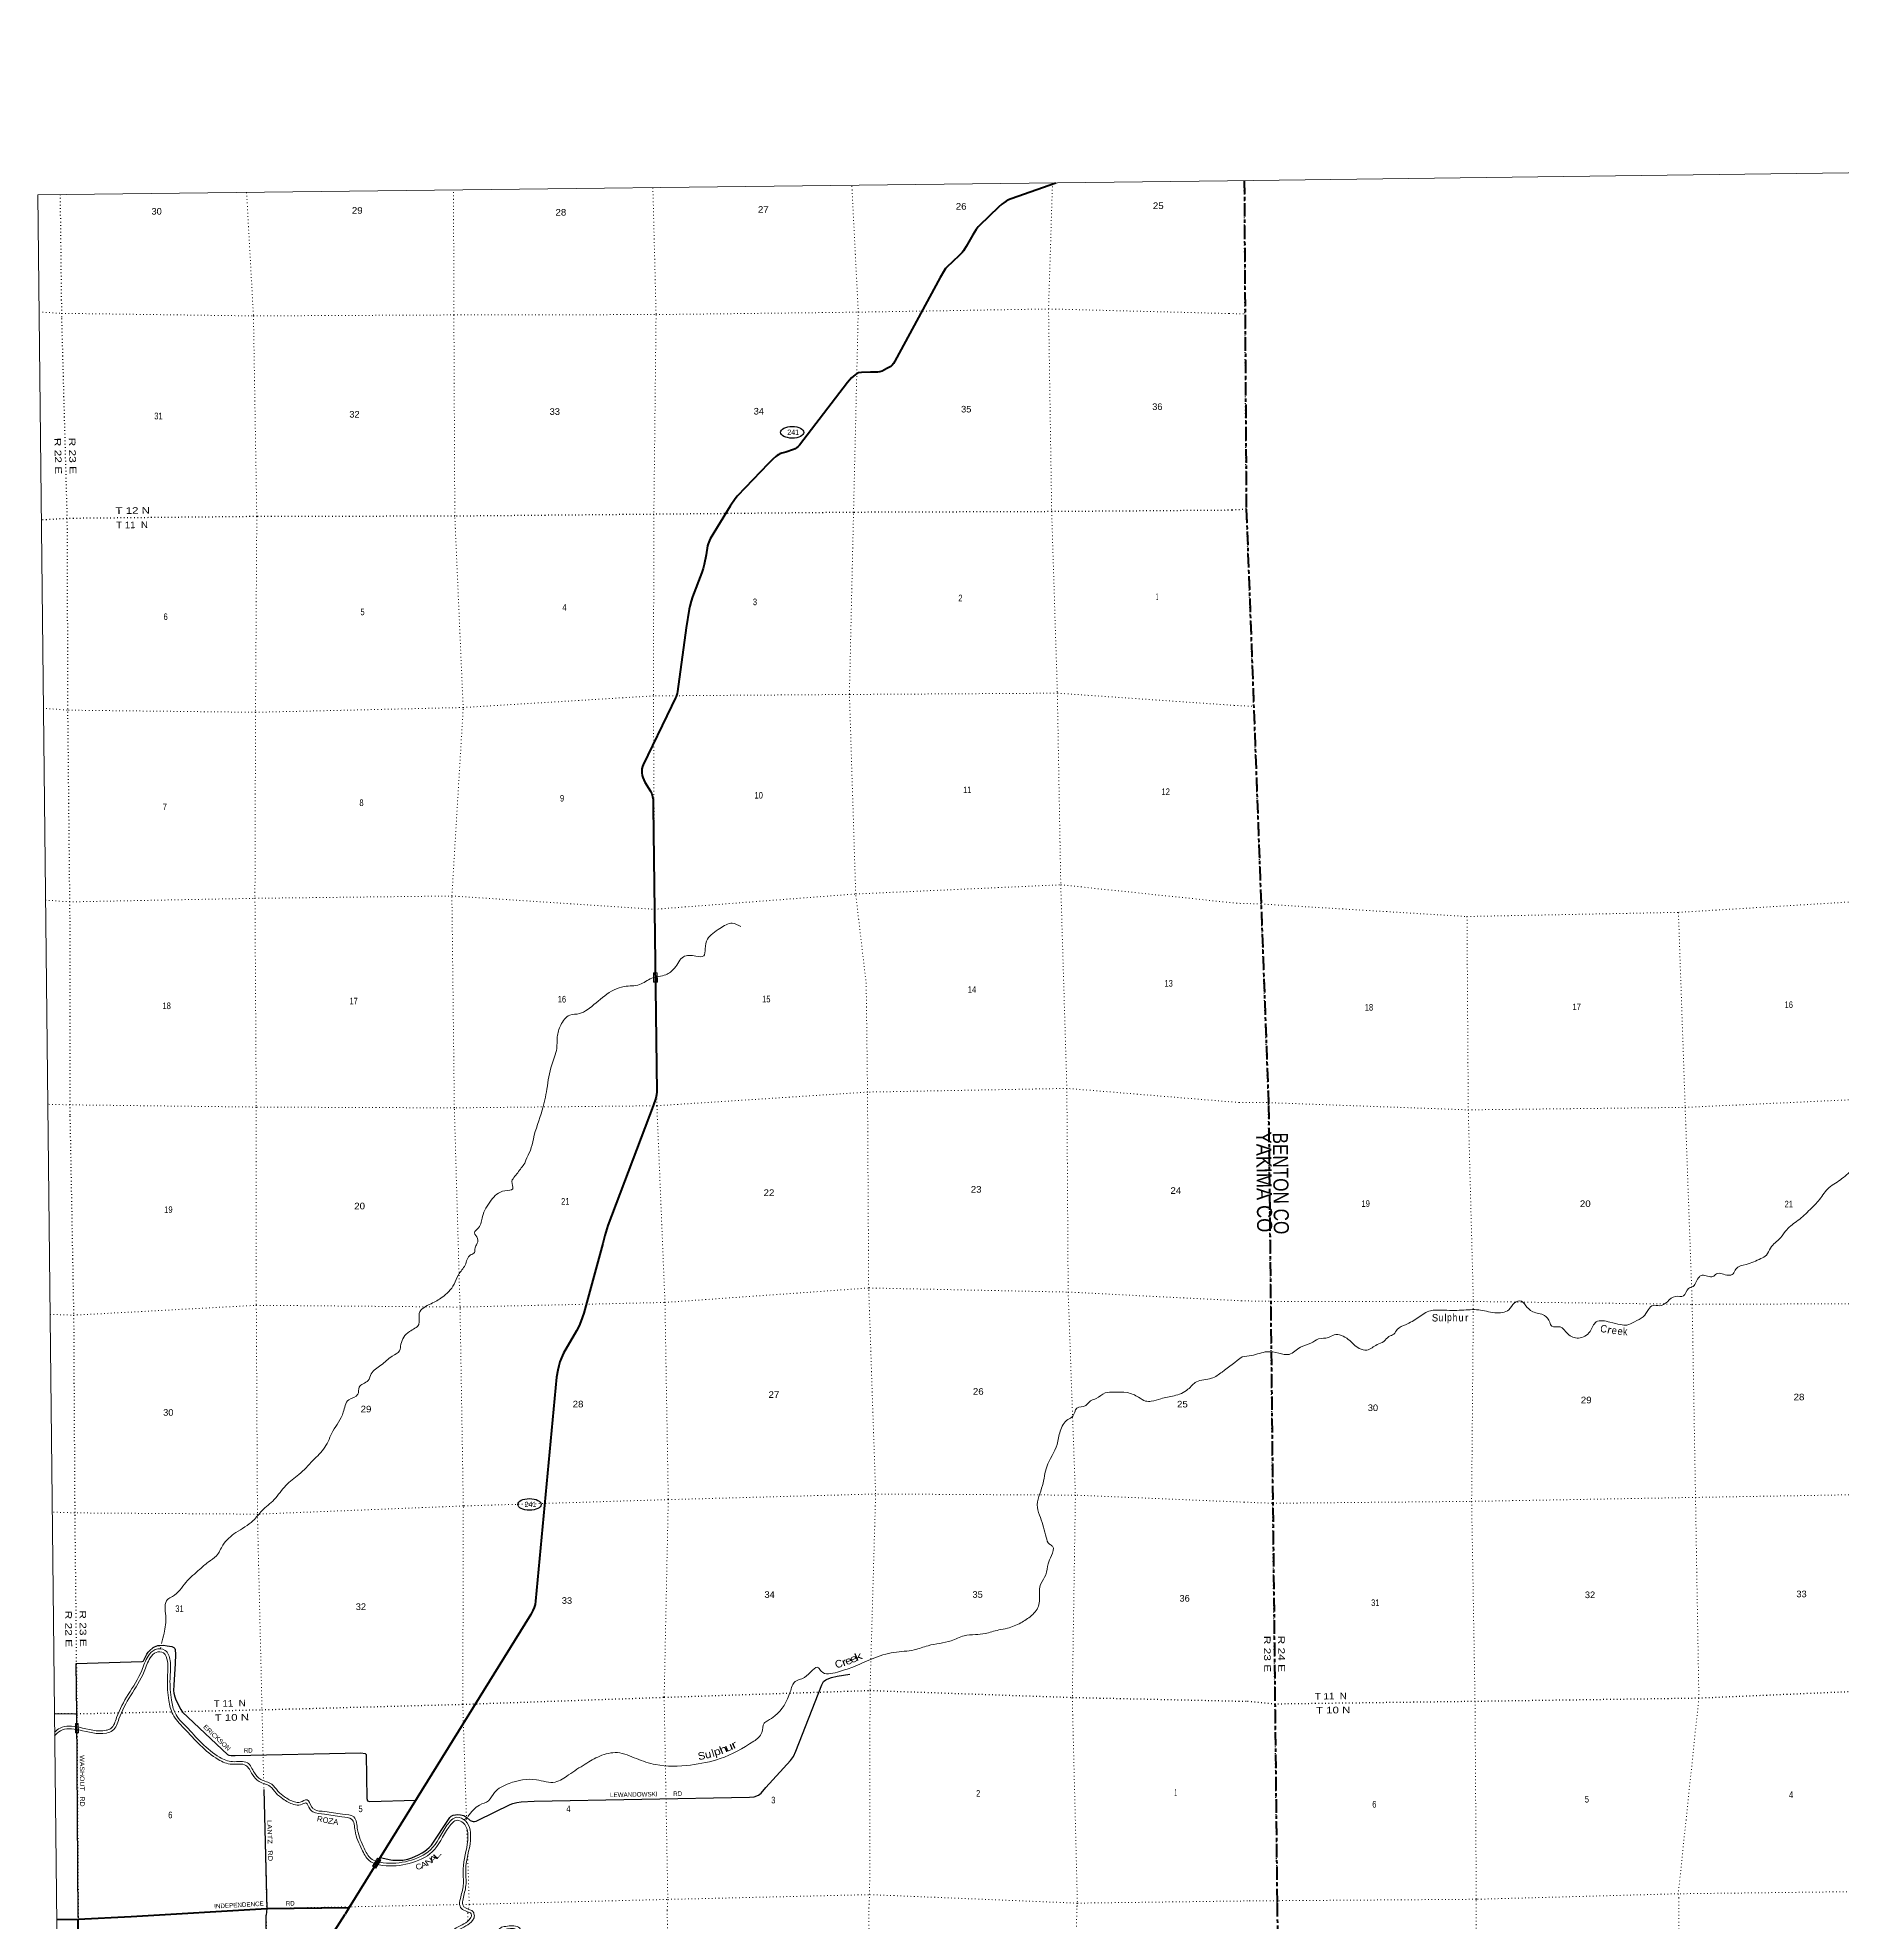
# Model space of a CAD drawing. Header units: feet. Extents: x 245918 to 509309, y -547785 to -360805.
# Drawn here: x 252658 to 300551, y -410830 to -360805 of the extents above; entities that cross this region are included whole.
import ezdxf
from ezdxf.enums import TextEntityAlignment as Align

# ---------------------------------------------------------------- set-up
doc = ezdxf.new("R2010")
doc.units = ezdxf.units.FT
doc.header["$LTSCALE"] = 60
doc.linetypes.add('DOTTED', pattern=[1.5, 0.3, -1.2])
doc.linetypes.add('LONG_DASH_SHORT_DASH', pattern=[9.9, 6, -1.2, 1.5, -1.2])
for name, color, linetype, lineweight in [('11', 7, 'LONG_DASH_SHORT_DASH', 60), ('17', 7, 'Continuous', 25), ('23', 7, 'Continuous', 70), ('26', 7, 'Continuous', 40), ('27', 7, 'Continuous', 13), ('29', 7, 'Continuous', 25), ('31', 7, 'Continuous', 13), ('39', 7, 'Continuous', 13), ('4', 7, 'Continuous', 13), ('59', 7, 'Continuous', 13), ('6', 7, 'DOTTED', 25), ('7', 7, 'DOTTED', 13)]:
    doc.layers.add(name, color=color, linetype=linetype, lineweight=lineweight)
for name, color, linetype in [('12', 7, 'Continuous'), ('30', 7, 'Continuous'), ('41', 7, 'Continuous')]:
    doc.layers.add(name, color=color, linetype=linetype)

msp = doc.modelspace()

# ---------------------------------------------------------------- linework, layer by layer
at = {"layer": '11'}
for points in [[(284679.47, -364600.35), (284734.32, -373319.81), (285325.32, -389149.64), (285551.46, -410319.78)], [(285551.46, -410319.78), (285607.68, -415360.62), (285678.84, -420871.15), (285665.03, -426264.24), (285694.49, -431225.23)]]:
    msp.add_lwpolyline(points, dxfattribs=at)
at = {"layer": '17'}
for centre in [(272682.06, -371279.34), (265709.9, -399738.65)]:
    msp.add_ellipse(centre, major_axis=(309.24, -1), ratio=0.500121, dxfattribs=at)
at = {"layer": '23'}
for points in [[(279677.66, -364661.83), (278494.75, -365080.03), (278425.39, -365110.23), (278362.98, -365142.94), (278296.12, -365187.54), (278246.34, -365225.45), (278160.03, -365300.75), (277650.56, -365790.4), (277615.51, -365828.06), (277565.87, -365894.47), (277473.66, -366037.84), (277302.89, -366344.94), (277254.11, -366420.9), (277224.89, -366464.62), (277188.49, -366509.96), (277114.1, -366588.43), (276943.91, -366746.06), (276785.85, -366895.01), (276749.72, -366933.95), (276721.96, -366973.81), (276605.95, -367165.85), (275410.02, -369388.19), (275370.99, -369449.74), (275338.7, -369495.23), (275297.1, -369530.91), (275196.71, -369589.29), (275068.29, -369658.77), (275011.83, -369676.61), (274951.91, -369678.89), (274757, -369681.8), (274521.94, -369692.93), (274438.32, -369703.37), (274399.69, -369718.23), (274353.37, -369750.01), (274309.06, -369785.14), (274255.57, -369832.71), (274149.21, -369958.06), (272879.67, -371616.76), (272841.86, -371654.65), (272803.97, -371686.61), (272757.17, -371714.12), (272713.33, -371732.14), (272508.66, -371805.46), (272405.78, -371835.28), (272357.5, -371853.86), (272324.04, -371870.66), (272286.18, -371894.01), (272251.26, -371921.51), (272171.79, -371990), (272045.69, -372117.25), (271233.51, -372969.62), (271206.77, -372999.35), (271171.17, -373044.22), (271035.29, -373239.89), (270506.17, -374110.98), (270466.12, -374198.37), (270452.75, -374235.54), (270436.56, -374294.28), (270395.27, -374527.72), (270346.05, -374789.35), (270322.74, -374890.43), (270284.57, -374998.75), (270039.94, -375649.36), (270004.05, -375763.87), (269965.42, -375897.67), (269948.77, -375973.51), (269864.3, -376470.56), (269635.77, -378160.67), (269625.92, -378213.19), (269618.49, -378242.92), (269603.63, -378291.98), (269586.2, -378331.81), (269476.53, -378551.49), (268723, -380103.25), (268705.49, -380152.58), (268693.6, -380209.07), (268689.14, -380256.64), (268691.7, -380320.56), (268704, -380385.99), (268718.86, -380440.99), (268769, -380563.51), (268918.64, -380806.13), (268952.87, -380872.88), (268973.45, -380946.63), (268988.53, -381024.52), (268994.15, -381103.37), (268995.83, -381222.29)], [(268995.83, -381222.29), (269089.87, -388782.74), (269083.09, -388864.16), (269066.91, -388955.12), (268995.37, -389160.55), (267790.01, -392337.08), (267706.64, -392602.89), (267653.2, -392810.25), (267149.99, -394658.45), (267071.88, -394880.43), (267027.31, -394993.42), (266958.92, -395129.85), (266609.58, -395724.64), (266556.31, -395845.29), (266518.02, -395950.27), (266484.99, -396056.4), (266458.62, -396177.76), (266429.19, -396360.87), (265871.59, -402303.27), (265856.51, -402391.17), (265832.74, -402474.42), (265800.05, -402554.71), (265742.37, -402661.78), (260925.22, -410439.66), (260817.56, -410613.49)], [(258795.97, -415805.54), (258795.96, -415804.94), (258778.88, -414313.63), (258781.3, -414227.02), (258800.45, -414045.5), (258838.47, -413866.98), (258894.95, -413693.41), (258969.25, -413526.69), (259060.58, -413368.66), (260817.56, -410613.49)]]:
    msp.add_lwpolyline(points, dxfattribs=at)
at = {"layer": '26'}
msp.add_line((253161.97, -410758.64), (253733.2, -410749.27), dxfattribs=at)
for points in [[(253733.2, -410749.27), (253734.2, -410749.25), (255140.52, -410677.16)], [(255140.52, -410677.16), (258735.73, -410462.69), (260925.22, -410439.66)], [(253763.56, -416090.3), (253763.42, -416075.51), (253733.2, -410749.27)]]:
    msp.add_lwpolyline(points, dxfattribs=at)
at = {"layer": '29'}
msp.add_line((253101.61, -405283.65), (253696.89, -405293.45), dxfattribs=at)
for points in [[(253683.25, -403962.18), (255434.29, -403906.92), (255454.64, -403900.13), (255467.61, -403888.99), (255556.37, -403712.41), (255588.02, -403655.86), (255621.93, -403621.94), (255725.93, -403538.25), (255762.1, -403515.63), (255805.06, -403499.8), (255848.01, -403486.23), (255900.47, -403479.26), (255999.48, -403477.18), (256096.69, -403488.49), (256216.51, -403513.37), (256270.77, -403538.25), (256288.86, -403551.82), (256297.9, -403563.13), (256304.68, -403592.53), (256314.87, -403721.77), (256302.89, -403963.35), (256267.63, -404533.1), (256266.25, -404673.66), (256275.3, -404750.56), (256297.9, -404845.56), (256327.35, -404925.47), (256458.42, -405184.82), (256505.16, -405251.11), (257699.51, -406375.31), (257728.96, -406394.88), (257796.78, -406403.92), (257902.9, -406404.98), (261237.64, -406331.54), (261346.16, -406345.11), (261375.93, -406378), (261391.37, -407539.34), (261409.46, -407602.66), (261461.2, -407625.8), (262690.64, -407589.17)], [(253732.87, -410691.93), (253697.45, -405288.93), (253683.25, -403962.18)], [(261746.35, -409113.85), (262031.62, -409171.25), (262082.67, -409177.99), (262167.7, -409183.76), (262344.92, -409177.99), (262485.09, -409155.37), (262589.09, -409119.19), (262765.43, -409037.75), (262862.64, -408983.47), (262928.21, -408942.76), (262986.99, -408895.26), (263047.62, -408841.33), (263109.08, -408779.9), (263592.89, -408051.59), (263631.32, -408015.41), (263683.32, -407988.26), (263742.1, -407974.69), (263794.24, -407971.84), (263880.01, -407974.69), (263963.38, -407995.57), (264047.31, -408047.07), (264139.47, -408123.94), (264187.48, -408148.86), (264214.61, -408153.38), (264253.04, -408151.12), (264293.73, -408142.07), (264348.61, -408121.4), (265198.06, -407701.01), (265265.85, -407676.21), (265369.89, -407646.73), (265490.69, -407629.34), (265832.44, -407612.36), (271551.27, -407509.19), (271668.49, -407497.45), (271786.05, -407456.73), (271858.4, -407397.93), (271979.44, -407254.46), (272634.83, -406532.16), (272712.98, -406425.33), (272781.51, -406286.2), (273464.06, -404525.15), (273513.31, -404439.44), (273572.09, -404389.68), (273609.54, -404371.8), (273721.3, -404335.39), (273874.39, -404300.67), (274215.78, -404241.42)], [(258660.37, -407304.1), (258735.54, -410464.99), (258723.75, -410637.14)], [(258858.37, -413805.83), (258785.81, -413730.95), (258774.94, -413710.54), (258767.87, -413663.39), (258760.46, -413537.33), (258723.75, -410637.14)]]:
    msp.add_lwpolyline(points, dxfattribs=at)
at = {"layer": '31'}
for p, q in [((253661.32, -405553.7), (253736.33, -405553.48)), ((253662.04, -405803.7), (253661.32, -405553.7)), ((253699.19, -405678.59), (253698.8, -405678.59))]:
    msp.add_line(p, q, dxfattribs=at)
msp.add_lwpolyline([(253736.33, -405553.48), (253737.05, -405803.49), (253662.04, -405803.7)], dxfattribs=at)
msp.add_lwpolyline([(253670.01, -405795.68), (253669.33, -405561.67), (253728.35, -405561.49), (253729.03, -405795.51)], close=True, dxfattribs=at)
at = {"layer": '39'}
for p, q in [((255926.84, -403530.06), (255921.05, -403559)), ((263979, -408110.69), (264016.31, -408074.69)), ((264158.01, -410604), (264140.83, -410575.55))]:
    msp.add_line(p, q, dxfattribs=at)
msp.add_lwpolyline([(264177.98, -410516.22), (264208.76, -410544.72), (264229.58, -410575.4)], dxfattribs=at)
for points in [[(271318.01, -384401.24), (271091.96, -384309.22), (270763.35, -384448.96), (270436, -384733.62), (270371.86, -384989.42), (270333.28, -385178.74), (270128.16, -385181.28), (269794.48, -385200.24), (269559.79, -385502.78), (269328.01, -385676.49), (268952.74, -385770.04), (268630.42, -385939.95), (268226.61, -385989.29), (267707.87, -386236.2), (267240.49, -386607.77), (267038.24, -386708.94), (266777.18, -386753.89), (266540.12, -387014.16), (266446.3, -387326.41), (266432.91, -387636.43), (266299.9, -388067.54), (266170.76, -388712.01), (266046.95, -389275.95), (265812.22, -390035.43), (265732.43, -390341.6), (265614.02, -390601.57), (265598.36, -390649.92), (265516.97, -390772.92), (265324.1, -391027.04), (265244.84, -391164.12), (265266.64, -391357.31), (265053.93, -391412.2), (264690.08, -391662.74), (264462.59, -392098.11), (264354.53, -392392.28), (264251.16, -392531.43), (264330.88, -392678.17), (264304.19, -392847.33), (264258.9, -392958.16), (264251.62, -393046.74), (264147.64, -393115.45), (264001.15, -393383.55), (263826.4, -393639.63), (263707.95, -393895.58), (263391.18, -394240.6), (263097.02, -394410.44), (262783.5, -394666.88), (262773.97, -394958.78), (262522.22, -395148.64), (262297.91, -395487.39), (262257.16, -395658.59), (262069.36, -395801.99), (261767.77, -396042.3), (261508.3, -396270.43), (261425.39, -396449.79), (261187.61, -396627.54), (261157.06, -396814.82), (260912.97, -396960.37), (260769.05, -397292.87), (260493.86, -397794.8), (260278.35, -398220.08), (259963.64, -398571.14), (259590.8, -398944.48), (259245.37, -399231.2), (258932.9, -399608.42), (258609.67, -399905.15), (258378.66, -400167.42), (257916.86, -400486.64), (257573.84, -400819.65), (257403.32, -401099.89), (257185.56, -401267.52), (256955.98, -401463.36), (256592.94, -401806.48), (256234.21, -402183.82), (256106.15, -402258.63), (256055.63, -402693.55), (256011.39, -403156.64), (255947.56, -403427.46)], [(284622.65, -395819.69), (284876.65, -395785.63), (285287.5, -395685.47), (285598.16, -395723.42), (285870.67, -395754.1), (286170.13, -395562.68), (286445.63, -395460.36), (286652.89, -395345.35), (286911.82, -395305.81), (287064.14, -395236.23), (287440.64, -395357.43), (287729.83, -395595.23), (287934.7, -395639.37), (288203.29, -395496.92), (288381.22, -395410.7), (288518.24, -395283.02), (288644.68, -395218), (288739.79, -395093.19), (288962.8, -394967.78), (289298.17, -394773.61), (289623.93, -394595.74), (289923.41, -394581.56), (290453.04, -394580.8), (290900.58, -394573.66), (291330.01, -394649.47), (291698.04, -394573.46), (291849.81, -394391.1), (292034.55, -394340.99), (292136.81, -394443.63), (292336.74, -394622.83), (292648.8, -394723.2), (292788.71, -394899.59), (292841.16, -395009.3), (293061.41, -395026.95), (293263.43, -395210.13), (293549.75, -395321.09), (293855.66, -395149.68), (294019.77, -394894.55), (294383.64, -394899.19), (294668.91, -394963.85), (294829.1, -394976.69), (295034.99, -394889.9), (295267.86, -394758.25), (295407.36, -394564.05), (295532.8, -394454.74), (295696.89, -394463.46), (295908.33, -394356.42), (296126.98, -394214.98), (296336.56, -394202.64), (296468.07, -394008.61), (296588.7, -393951.76), (296756.81, -393696.55), (296829.82, -393654.78), (297116.45, -393691.21), (297214.74, -393618.71), (297529.34, -393654.57), (297652.48, -393619.82), (297729.47, -393489.34), (297998.52, -393367.02), (298388.79, -393214.02), (298536.62, -393122.38), (298646.25, -392932.82), (298907.93, -392661.6), (299074.9, -392444.69), (299379.08, -392196.77), (299696.38, -391910.32), (299946.17, -391643.37), (300200.85, -391327.98), (300370.06, -391209.72), (300704.03, -390953.13), (300953.08, -390653.98), (301086, -390433.73), (301359.27, -390232.77), (301664.85, -389958.64), (302036.56, -389779.84), (302401.09, -389637.43), (302705.5, -389488.2), (302914.89, -389379.19)], [(264073.09, -408019.9), (264387.32, -407716.7), (264617.62, -407603.39), (264784.64, -407383.55), (265168.71, -407145.04), (265893.88, -407046.57), (266393.18, -407107.69), (266747.5, -406917.57), (267189.47, -406630.61), (267575.79, -406420.27), (268043.58, -406326.48), (268549.77, -406486.23), (269053.91, -406641.95), (269983.19, -406655.68), (270772.08, -406484.58), (271661.02, -406023.36), (271876.24, -405795.35), (271940.42, -405543.56), (272030.36, -405478.92), (272220.3, -405349.61), (272629.05, -404712.48), (272757.39, -404438.39), (273005.84, -404331.07), (273383.75, -404078.49), (273450.89, -404166.88), (273881.46, -404187.93), (274290.57, -404054.03), (274805.53, -403835.31), (275383.26, -403664.75), (275919.67, -403598.97), (276286.74, -403487.32), (276903.01, -403354.9), (277241.75, -403223.2), (277543.17, -403194.25), (277802.36, -403165.4), (278163.54, -403069.87), (278394.41, -403022.99), (278749.16, -402881.18), (279031.06, -402689.23), (279231.61, -402392.81), (279242.46, -402022.4), (279283.14, -401843.15), (279409.78, -401605.3), (279473.61, -401313.26), (279566.24, -401095.62), (279590.25, -400849.98), (279507.26, -400789.81), (279423.25, -400610.87), (279267.84, -400085.89), (279189.08, -399816.36), (279324.81, -399236.29), (279439.12, -398736.78), (279713.53, -398146.29), (279792.92, -397793.83), (279999.38, -397483.31), (280129.37, -397398.43), (280236.09, -397182.77), (280470.8, -397113.73), (280598.44, -396990.62), (280752.72, -396923.8), (280984.75, -396778.27), (281223.88, -396755.52), (281567.92, -396770.75), (281876.69, -396892.75), (282058.56, -396992.93), (282211.46, -396998.58), (282466.29, -396931.5), (282817.57, -396854.11), (283186.13, -396682.07), (283407.64, -396484.24), (283811.07, -396390.61), (284091.17, -396222.82), (284624.57, -395818.24)], [(253102.14, -405881.23), (253262.33, -405743.58), (253753.07, -405722.86), (254481.83, -405805.55), (254646.18, -405740.71), (254814.43, -405430.29), (255122.82, -404815.56), (255483.27, -404174.52), (255646.99, -403805.74), (255800.62, -403664.44), (255993.81, -403678.03), (256102.32, -403899.18), (256100.39, -404370.21), (256139.57, -404943.8), (256241.27, -405305.87), (256544.2, -405681.52), (257448.37, -406508.54), (257813.49, -406634.42), (258183.79, -406663.67), (258354.85, -406906.8), (258537.49, -407095.55), (258828.2, -407221.62), (258984.59, -407398.36), (259166.96, -407554.9), (259453.84, -407703.13), (259634.94, -407714.74), (259777.27, -407662.04), (259879.18, -407816.78), (259960.31, -407895.08), (260268.57, -407958.7), (260733.75, -408027.97), (260989.72, -408091.73), (261080.87, -408397.46), (261260.18, -408896.21), (261457.85, -409193.62), (261814.92, -409319.53), (262518.39, -409269.42), (263129.1, -408959.88), (263571.87, -408302.53), (263795.55, -408122.81), (263948.99, -408190.86), (264071.7, -408655.53), (263947.56, -409412.72), (263951.36, -409849.51), (263875.96, -410197.94), (263865.68, -410403.29), (264140.83, -410575.55)], [(253105.75, -405785.11), (253251.76, -405673.96), (253755.55, -405652.69), (254472.38, -405734.03), (254596.78, -405684.95), (254752.36, -405397.91), (255060.99, -404782.69), (255420.63, -404143.09), (255588.91, -403764.06), (255775.44, -403592.5), (256038.91, -403611.03), (256172.39, -403883.07), (256170.4, -404367.97), (256208.92, -404931.82), (256304.78, -405273.11), (256595.36, -405633.45), (257484.91, -406447.09), (257827.88, -406565.34), (258222.11, -406596.48), (258408.96, -406862.05), (258578.11, -407036.87), (258870.32, -407163.59), (259033.83, -407348.37), (259206.35, -407496.46), (259472.95, -407634.21), (259624.58, -407643.93), (259805.13, -407577.08), (259933.37, -407771.8), (259994.33, -407830.62), (260280.81, -407889.75), (260747.4, -407959.23), (261045.39, -408033.46), (261147.4, -408375.6), (261323.18, -408864.54), (261503.2, -409135.39), (261824.47, -409248.67), (262499.34, -409200.6), (263081.21, -408905.67), (263519.75, -408254.61), (263784.95, -408041.53), (264008.09, -408140.5), (264143.2, -408652.11), (264017.61, -409418.12), (264021.43, -409856.7), (263945.59, -410207.15), (263937.65, -410365.76), (264177.98, -410516.22)], [(264158.01, -410604), (264168, -410671.09), (264138.61, -410731.42), (263764.44, -410981.06), (263637.4, -411090.14), (263609.54, -411257.83), (263631.41, -411491), (263800.31, -411588.52), (263979.1, -411556.75), (264156.3, -411450.23), (264431.79, -411325.06), (264700.01, -411218.64), (264927, -411092.49), (265002.11, -411031.19), (265049.09, -411019.87), (265359.82, -411018.11), (265386.63, -411033.43), (265419.97, -411104.76), (265478.55, -411239.78), (265618.59, -411334.1), (265750.32, -411353.73), (265972.94, -411349.83), (266041.65, -411357), (266119.97, -411385.75), (266737.33, -411651.33), (266896.36, -411680.76), (267096.9, -411654.42), (267233.92, -411657.43), (267331.77, -411686.41), (267850.72, -411865.93), (267981.93, -411964.89), (268108.75, -412128.89), (268305.69, -412215.8), (268491.63, -412179.41), (268608.96, -412140.72), (268672.08, -412171.56), (268742.99, -412269.81), (268844.81, -412391.51), (269022.4, -412393.88), (269340.12, -412289.51), (269398.07, -412299.63), (269430.84, -412341.49), (269444.96, -412471.55), (269446.32, -412547.68), (269672.71, -412996.45), (269757.95, -413073.72), (270245.65, -413277.22), (270391.39, -413300.92), (270654.77, -413243.33), (270768.65, -413221.04), (270919.73, -413230.48), (271103.6, -413193.45), (271179.48, -413154.96)], [(264229.58, -410575.4), (264245.61, -410683.04), (264197.13, -410782.53), (263809.85, -411040.93), (263706.92, -411129.3), (263685.12, -411260.52), (263702.46, -411445.42), (263814.12, -411509.89), (263952.34, -411485.33), (264121.35, -411383.73), (264402.43, -411256.02), (264667.83, -411150.72), (264884.74, -411030.17), (264967.93, -410962.28), (265039.97, -410944.92), (265379.54, -410943), (265444.5, -410980.11), (265488.36, -411073.95), (265538.63, -411189.82), (265646.42, -411262.42), (265755.22, -411278.63), (265976.19, -411274.76), (266058.73, -411283.38), (266147.73, -411316.05), (266759.24, -411579.11), (266898.35, -411604.85), (267092.82, -411579.31), (267245.6, -411582.67), (267354.69, -411614.98), (267886.43, -411798.92), (268035.11, -411911.06), (268156.44, -412067.96), (268314.41, -412137.67), (268472.61, -412106.71), (268614.46, -412059.94), (268721.89, -412112.42), (268802.23, -412223.74), (268880.24, -412316.98), (269010.88, -412318.72), (269334.54, -412212.4), (269439.36, -412230.7), (269503.09, -412312.12), (269519.89, -412466.82), (269521, -412529.21), (269733.4, -412950.24), (269798.75, -413009.48), (270266.39, -413204.61), (270389.33, -413224.6), (270639.55, -413169.89), (270763.7, -413145.58), (270914.58, -413155.01), (271078.78, -413121.94), (271152.8, -413084.39)]]:
    msp.add_spline(points, degree=3, dxfattribs=at)
at = {"layer": '4'}
msp.add_lwpolyline([(252658.03, -364975.08), (284238.76, -364605.82), (315818.96, -364193.12), (347398.55, -363736.98), (378977.49, -363237.41), (410555.7, -362694.39), (442133.15, -362107.94), (473709.75, -361478.06), (505285.47, -360804.74), (509308.75, -543581.54), (477481.62, -544260.21), (445653.59, -544895.11), (413824.71, -545486.24), (381995.06, -546033.57), (350164.67, -546537.12), (318333.63, -546996.89), (286501.99, -547412.88), (254669.8, -547785.08)], close=True, dxfattribs=at)
msp.add_lwpolyline([(252658.03, -364975.08), (284238.76, -364605.82), (315818.96, -364193.12), (347398.55, -363736.98), (378977.49, -363237.41), (410555.7, -362694.39), (442133.15, -362107.94), (473709.75, -361478.06), (505285.47, -360804.74), (509308.75, -543581.54), (477481.62, -544260.21), (445653.59, -544895.11), (413824.71, -545486.24), (381995.06, -546033.57), (350164.67, -546537.12), (318333.63, -546996.89), (286501.99, -547412.88), (254669.8, -547785.08)], close=True, dxfattribs=at)
at = {"layer": '59'}
for p, q in [((269051.53, -385748.52), (269051.14, -385748.52)), ((261655.34, -409261.55), (261655.01, -409261.35))]:
    msp.add_line(p, q, dxfattribs=at)
for points in [[(269000.47, -385874.11), (268997.6, -385624.13), (269102.59, -385622.92), (269105.46, -385872.91)], [(269008.37, -385866.02), (269005.68, -385632.03), (269094.68, -385631), (269097.37, -385865)], [(261545.52, -409341.05), (261675.47, -409127.47), (261765.17, -409182.05), (261635.22, -409395.63)], [(261556.51, -409338.37), (261678.14, -409138.46), (261754.17, -409184.72), (261632.54, -409384.63)]]:
    msp.add_lwpolyline(points, close=True, dxfattribs=at)
at = {"layer": '6'}
for p, q in [((284734.32, -373319.81), (284347.01, -373349.07)), ((254901.33, -405267.59), (256208.12, -405239.21)), ((253700.06, -405719.23), (253732.87, -410691.93))]:
    msp.add_line(p, q, dxfattribs=at)
for points in [[(285551.46, -410319.78), (285493.58, -405037.63), (285433.14, -399707.88), (285381.23, -394348.46), (285317.92, -389067.79), (285125.45, -383800.2), (284930.38, -378545.07), (284732.48, -373313.36), (284698.82, -368117.01), (284679.47, -364600.35)], [(253251.58, -364968.53), (253290.28, -368255.2), (253435.05, -373566.97), (253453.03, -378869.01), (253507.14, -384162.9), (253512.79, -389434.77), (253611.02, -394714.46), (253641.09, -400018.48), (253697.88, -405388.86), (253699.57, -405644.61)], [(284347.01, -373349.07), (279568.46, -373385.5), (274309.46, -373404.97), (269010.51, -373456.75), (263727.63, -373506.47), (258472.56, -373515.86), (253435.05, -373566.97), (252746.64, -373608.92)], [(256291.77, -405237.39), (258607.37, -405187.1), (263939.7, -405042.65), (269287.75, -404855.87), (274748.48, -404674.86), (280121.9, -404860.41), (284738.39, -404962.44)], [(316377.21, -404775.49), (312594.05, -404808.84), (307489.52, -404723.92), (302059.59, -404655.74), (296744.28, -404883.29), (290804.16, -404968.54), (285503.28, -405038.7), (284738.39, -404962.44)], [(253101.61, -405283.65), (253695.3, -405293.79), (254810.89, -405269.56)], [(253732.87, -410691.93), (253732.08, -410749.26), (253763.42, -416075.51), (253786.3, -418473.54)]]:
    msp.add_lwpolyline(points, dxfattribs=at)
at = {"layer": '7'}
for p, q in [((284282.36, -368127.11), (284698.74, -368135.32)), ((284411.12, -378527.75), (284930.66, -378552.15)), ((264059.71, -408772.46), (264046.76, -408369.92)), ((253734.2, -410749.25), (255140.52, -410677.16)), ((264073.76, -410576.35), (264079.95, -410539.08)), ((264075.69, -410783.84), (264073.76, -410576.35)), ((269366.99, -410514.98), (269374.48, -412207.49)), ((253161.98, -410759.07), (253734.2, -410749.25))]:
    msp.add_line(p, q, dxfattribs=at)
for points in [[(279590.18, -364662.89), (279485.44, -368005.13), (279568.46, -373385.5), (279718.84, -378185.98), (279809.51, -383290.56), (279971.18, -388694.89), (280006.16, -394101.55), (280197.9, -399495.74), (280115.94, -404868.48), (280250.48, -410321.37), (280236.46, -410421.51)], [(258201.93, -364913.4), (258383.98, -368189.85), (258472.56, -373515.86), (258439.33, -378711.35), (258423.97, -383649.12), (258458.12, -389190.66), (258459.66, -394452.48), (258489.79, -399996.03), (258611.41, -405189.11), (258655.9, -407076.19)], [(264040.87, -408186.97), (263939.7, -405042.65), (263954.23, -399778.77), (263865.88, -394478.93), (263715.46, -389211.45), (263650.43, -383587.47), (263950.97, -378602.66), (263727.56, -373498.42), (263703.26, -368164.19), (263693.64, -364850.98)], [(268985.04, -364789.59), (269069.04, -368164.58), (269010.51, -373456.75), (269000.15, -378275.75), (269027.18, -383923.99), (269090.8, -389155.45), (269305.05, -394362.38), (269392.94, -399609.89), (269283.73, -404855.89), (269380.71, -410222.13), (269366.99, -410514.98)], [(274717.82, -410451.71), (274737.33, -410095.73), (274748.24, -404646.68), (274896.18, -399460.97), (274711.84, -393992.28), (274680.67, -388792.94), (274645.57, -385914.53), (274367.43, -383533.93), (274200.59, -378228.25), (274309.46, -373404.97), (274434.18, -368092.5), (274266.42, -364727.11)], [(252692.27, -368086.6), (253295.11, -368121.75), (258383.98, -368189.85), (263703.26, -368164.19), (269062.91, -368154.53), (274438.18, -368090.48), (279485.44, -368005.13), (284282.36, -368127.11)], [(284411.12, -378527.75), (279721.01, -378204.09), (274202.69, -378238.31), (269000.15, -378275.75), (263946.79, -378584.56), (258439.33, -378711.35), (253437.54, -378654.75), (252808, -378602.99)], [(252864.05, -383696.61), (253500.85, -383743.7), (258423.97, -383649.12), (263650.43, -383587.47), (269029.33, -383940.09), (274367.43, -383533.93), (279809.51, -383290.56), (284476.13, -383779.48)], [(284476.13, -383779.48), (285126.02, -383800.2), (290590.22, -384132.71), (296201.98, -384021.95), (301682.82, -383690.3), (306959.32, -383826.05), (312130, -383696.14), (316083.89, -383452.53)], [(290590.22, -384132.71), (290624.46, -389264.01), (290759.63, -394350.96), (290713.88, -399657.11), (290804.16, -404968.54), (290837.09, -410218.71), (290833.93, -410253.61)], [(296201.98, -384021.95), (296381.15, -389198.63), (296567.5, -394427.53), (296655.54, -399551.69), (296744.28, -404883.29), (296198.22, -410072.79), (296210.89, -410185.01)], [(284541.62, -389069.12), (279971.18, -388694.89), (274680.67, -388792.94), (269090.8, -389155.45), (263715.46, -389211.45), (258458.12, -389190.66), (253509.9, -389131.21), (252923.69, -389116.58)], [(284541.62, -389069.12), (285320.2, -389073.5), (290624.46, -389264.01), (296381.15, -389198.63), (301809.87, -388948.61), (307043.16, -388943.93), (312357.88, -388982.78), (316156.93, -388762.22)], [(252985.06, -394692.62), (253611.02, -394714.46), (258459.66, -394452.48), (263866.05, -394499.06), (269299.13, -394376.49), (274725.92, -393992.25), (280006.16, -394101.55), (284605.39, -394333.2)], [(284605.39, -394333.2), (285381.23, -394347.32), (290759.63, -394350.96), (296567.5, -394427.53), (301855.49, -394405.97), (306971.39, -394198.6), (312409.21, -394114.66), (316229.7, -394052.93)], [(284672.97, -399677.91), (280195.85, -399491.72), (274896.18, -399460.97), (269392.94, -399609.89), (263954.23, -399778.77), (258489.79, -399996.03), (253634.26, -399962.79), (253042.82, -399941.46)], [(284672.97, -399677.91), (285439.98, -399706.74), (290713.88, -399657.11), (296655.54, -399551.69), (301963.96, -399461.23), (307260.35, -399457.63), (312584.94, -399463.52), (316303.78, -399437.64)], [(258657.82, -407157.67), (258735.73, -410462.69), (258723.75, -410637.14)], [(264092.73, -410462.05), (264110.61, -410354.35), (264069.04, -409062.32)], [(263930.69, -410358.15), (264120.67, -410354.33), (269380.71, -410222.13), (274745.37, -410095.71), (280250.48, -410321.37), (284796.42, -410261.81)], [(307114.17, -410065.37), (301573.16, -410007.16), (296198.22, -410072.79), (290837.09, -410218.71), (285551.94, -410256.57), (284796.42, -410261.81)], [(296491.77, -441244.5), (296484.05, -436786.47), (296354.54, -431489.75), (296337.19, -426175.48), (296490.8, -420895.18), (296251.9, -415511.41), (296210.89, -410185.01)], [(255140.52, -410677.16), (258735.73, -410462.69), (263837.97, -410360.02)], [(258723.75, -410637.14), (258798.07, -415798.77), (258853.97, -421047.84)], [(274745.35, -416266.24), (274740.17, -415501.59), (274717.82, -410451.71)], [(280241.56, -410385.08), (280098.77, -415508.15), (280143.08, -420788.73), (280239.06, -423746.62)], [(290833.93, -410253.61), (290862.83, -415541.45), (290937.29, -420933.39), (290903.5, -426165.88), (290952.47, -431439.53), (291179.23, -436815.41), (291181.55, -437263.71)]]:
    msp.add_lwpolyline(points, dxfattribs=at)

# ---------------------------------------------------------------- texts
at = {"layer": '12'}
for s, width, p in [('YAKIMA CO', 0.9, (284993.83, -389842.22)), ('BENTON CO', 0.85, (285436.8, -389867.83))]:
    msp.add_text(s, height=400, rotation=270.612, dxfattribs=dict(at, width=width)).set_placement(p)
at = {"layer": '17', "width": 0.8}
for p in [(272708.11, -371347.65), (265735.95, -399806.96)]:
    msp.add_text('241', height=140, dxfattribs=at).set_placement(p, align=Align.CENTER)
at = {"layer": '27'}
msp.add_text('INDEPENDENCE', height=120, rotation=3.186, dxfattribs=at).set_placement((257345.69, -410464.96))
at = {"layer": '27', "width": 0.8}
msp.add_text('RD', height=120, rotation=0.987, dxfattribs=at).set_placement((259247.43, -410389.12))
at = {"layer": '30'}
for s, rotation, width, p in [('ERICKSON', 316.733, 1.1, (257375.33, -405974.04)), ('WASHOUT   RD', 270.376, 1.15, (253779.18, -407076.73)), ('RD', 1.262, 0.8, (258248.09, -406327.36)), ('LEWANDOWSKI         RD', 1.034, 0.95, (268805.65, -407490.56))]:
    msp.add_text(s, height=120, rotation=rotation, dxfattribs=dict(at, width=width)).set_placement(p, align=Align.CENTER)
at = {"layer": '30', "width": 1.25}
msp.add_text('LANTZ   RD', height=120, rotation=271.362, dxfattribs=at).set_placement((258749.7, -408116.23))
at = {"layer": '41', "width": 0.95}
msp.add_text('S', height=200, rotation=357.137, dxfattribs=at).set_placement((289652.99, -394877.04))
at = {"layer": '41'}
for s, height, rotation, p in [('l', 200, 0.063, (290017.7, -394881.29)), ('r', 200, 0.981, (290586.03, -394880.76)), ('l', 200, 16.789, (270607.96, -406436.17)), ('A', 150, 351.5, (260560.74, -408237.74))]:
    msp.add_text(s, height=height, rotation=rotation, dxfattribs=at).set_placement(p, align=Align.CENTER)
for s, height, rotation, width, p in [('h', 200, 0.101, 0.8, (290271.4, -394876.24)), ('u', 200, 0.063, 0.85, (289896.88, -394876.88)), ('p', 200, 0.101, 0.8, (290124.84, -394871.96)), ('u', 200, 0.847, 0.9, (290434.25, -394880.73)), ('C', 200, 350.099, 0.9, (294201.33, -395172.48)), ('r', 200, 347.021, 1.15, (294347.15, -395199.46)), ('e', 200, 351.436, 0.9, (294487.58, -395216.05)), ('e', 200, 352.223, 0.9, (294643.38, -395237.02)), ('k', 200, 359.569, 0.85, (294787.52, -395246.59)), ('k', 200, 23.268, 1.45, (274477.15, -403864.94)), ('C', 200, 16.72, 1.05, (273946.87, -404063.87)), ('r', 200, 19.518, 1.35, (274095.24, -404018.34)), ('e', 200, 19.518, 1.2, (274207.05, -403977.92)), ('e', 200, 23.268, 1.3, (274347.62, -403920.64)), ('h', 200, 22.986, 1.35, (270892.09, -406332.74)), ('u', 200, 22.986, 1.45, (271037.22, -406271.17)), ('r', 200, 26.438, 1.55, (271181.68, -406204.77)), ('S', 200, 10.191, 1.1, (270293.33, -406507.79)), ('u', 200, 13.15, 1.15, (270470.74, -406468.25)), ('p', 200, 16.789, 1.2, (270718.18, -406391.83)), ('R', 150, 349.436, 1.05, (260132.6, -408161)), ('O', 150, 351.25, 0.85, (260288.26, -408192.51)), ('Z', 150, 351.5, 1.25, (260424.69, -408215.84)), ('N', 150, 34.759, 1.5, (263086.15, -409279.49)), ('A', 150, 37.812, 1.65, (263199.09, -409201.4)), ('L', 150, 48.226, 1.95, (263312.09, -409093.05)), ('C', 150, 22.037, 1.15, (262798.53, -409419.89)), ('A', 150, 25.925, 1.35, (262932.9, -409368.48))]:
    msp.add_text(s, height=height, rotation=rotation, dxfattribs=dict(at, width=width)).set_placement(p, align=Align.CENTER)
at = {"layer": '6'}
for s, rotation, width, p in [('R 22 E', 271.561, 1.35, (253099.53, -371428.78)), ('R 23 E', 271.561, 1.35, (253483.22, -371424.08)), ('T 12 N', 0.581, 1.3, (254723.11, -373447.98)), ('T 11  N', 0.581, 1.1, (254740.45, -373828.74)), ('R 22 E', 270.606, 1.35, (253388.28, -402559.37)), ('R 23 E', 270.606, 1.35, (253767.88, -402551.08)), ('R 23 E', 270.612, 1.35, (285200.67, -403226.29)), ('R 24 E', 270.612, 1.35, (285575.65, -403221.99)), ('T 11  N', 1.244, 1.1, (257334.98, -405114.71)), ('T 11  N', 0.758, 1.1, (286556.49, -404919.53)), ('T 10 N', 0.758, 1.3, (286584.52, -405290.16)), ('T 10 N', 1.244, 1.3, (257356.49, -405489.63))]:
    msp.add_text(s, height=175, rotation=rotation, dxfattribs=dict(at, width=width)).set_placement(p)
at = {"layer": '7'}
for s, width, p in [('25', 1.1, (282253.85, -365353.05)), ('30', 1.05, (255677.82, -365501.02)), ('29', 1.1, (260995.31, -365477.84)), ('28', 1.1, (266399.39, -365526.39)), ('27', 1.1, (271772.56, -365452.28)), ('26', 1.1, (277022.98, -365370.44)), ('33', 1.05, (266244.95, -370816.3)), ('34', 1.05, (271660.28, -370806.99)), ('35', 1.05, (277164.34, -370752.67)), ('36', 1.05, (282235.91, -370687.39)), ('31', 0.85, (255751.1, -370933.69)), ('32', 1.05, (260928.22, -370887.9)), ('3', 0.85, (271638.91, -375867.66)), ('2', 0.85, (277091.33, -375767.09)), ('1', 0.4, (282334.11, -375731.56)), ('6', 0.85, (255997.97, -376261.27)), ('5', 0.85, (261222.47, -376133.71)), ('4', 0.85, (266581.62, -376015.51)), ('11', 0.65, (277222.1, -380858.06)), ('7', 0.85, (255977.2, -381308.05)), ('8', 0.85, (261196.17, -381200.35)), ('9', 0.85, (266518.65, -381080.07)), ('10', 0.85, (271682.61, -381000.46)), ('12', 0.85, (282484.23, -380908.09)), ('14', 0.85, (277344.56, -386156.98)), ('13', 0.85, (282562.17, -385992.94)), ('18', 0.85, (255970.8, -386590.24)), ('17', 0.85, (260931.62, -386465.16)), ('16', 0.85, (266460.49, -386414.51)), ('15', 0.85, (271885.03, -386410.79)), ('18', 0.85, (287878.59, -386629.3)), ('17', 0.85, (293392.65, -386617.22)), ('16', 0.85, (299019.62, -386560.53)), ('21', 0.85, (266549.42, -391780.78)), ('22', 1.1, (271922.32, -391551.38)), ('23', 1.1, (277420.97, -391461.14)), ('24', 1.1, (282720.66, -391493.9)), ('19', 0.85, (287792.33, -391838.99)), ('20', 1.1, (293586.94, -391843.94)), ('21', 0.85, (299018.48, -391853.95)), ('19', 0.85, (256016.83, -392000.61)), ('20', 1.1, (261058.19, -391905)), ('26', 1.1, (277476.87, -396826.67)), ('29', 1.1, (261228.09, -397295.3)), ('28', 1.1, (266855.69, -397162.59)), ('27', 1.1, (272053.94, -396909.49)), ('25', 1.1, (282894.91, -397163.8)), ('30', 1.05, (287957.75, -397259.53)), ('29', 1.1, (293610.97, -397054.01)), ('28', 1.1, (299258.82, -396973.36)), ('30', 1.05, (255987.29, -397383.1)), ('33', 1.05, (266567.43, -402376.1)), ('34', 1.05, (271945.99, -402217.68)), ('35', 1.05, (277466.71, -402215.83)), ('36', 1.05, (282959.64, -402316.86)), ('32', 1.05, (293719.19, -402224.7)), ('33', 1.05, (299332.03, -402201.48)), ('31', 0.85, (256310.17, -402592.25)), ('32', 1.05, (261098.85, -402539.02)), ('31', 0.85, (288047.2, -402434.39)), ('3', 0.85, (272124.95, -407672.28)), ('2', 0.85, (277563.36, -407494.2)), ('1', 0.4, (282827.49, -407470.33)), ('6', 0.85, (288075.81, -407785.23)), ('5', 0.85, (293716.99, -407650.19)), ('4', 0.85, (299135.87, -407531.56)), ('6', 0.85, (256122.13, -408068.22)), ('5', 0.85, (261170.69, -407905.87)), ('4', 0.85, (266687.84, -407905.75))]:
    msp.add_text(s, height=175, dxfattribs=dict(at, width=width)).set_placement(p)

doc.saveas('drawing.dxf')
